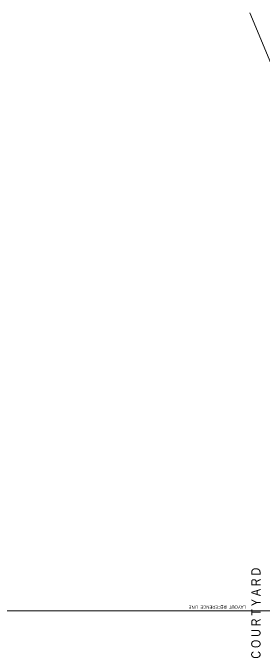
# Model space of a CAD drawing. Header units: inches. Extents: x -10188 to 9179, y -281 to 6710.
# Drawn here: x 3584 to 4072, y 1946 to 3198 of the extents above; entities that cross this region are included whole.
import ezdxf

# ---------------------------------------------------------------- set-up
doc = ezdxf.new("R2010")
doc.units = ezdxf.units.IN
doc.header["$MEASUREMENT"] = 0
doc.linetypes.add('CENTER', pattern=[2, 1.25, -0.25, 0.25, -0.25])
doc.layers.add('DOORS', color=7, linetype='Continuous', lineweight=30)
doc.layers.add('LAYOUT', color=6, linetype='Continuous', lineweight=9)
doc.layers.add('SOUTH_ELEVATION', color=7, linetype='Continuous')
doc.layers.add('TEXT', color=250, linetype='Continuous')
doc.styles.add('ARCHENTLTD', font='technical.ttf', dxfattribs={"height": 0.1875})

msp = doc.modelspace()

# ---------------------------------------------------------------- linework, layer by layer
at = {"layer": 'LAYOUT', "color": 6, "linetype": 'CENTER', "lineweight": 5, "ltscale": 250}
msp.add_line((4044.8, 3198.4), (4526, 2037.3), dxfattribs=at)
at = {"layer": 'SOUTH_ELEVATION', "color": 6, "lineweight": 9, "ltscale": 25}
msp.add_line((-2038.4, 2037.3), (9178.8, 2037.3), dxfattribs=at)

# ---------------------------------------------------------------- texts
at = {"layer": 'DOORS', "color": 7, "linetype": 'Continuous', "lineweight": 30, "ltscale": 1.5, "insert": (4036.8, 2042.1), "char_height": 6, "attachment_point": 1, "rotation": 180.1724, "style": 'ARCHENTLTD'}
msp.add_mtext('LAYOUT  REFERENCE  LINE\\P{\\H1.999x;  }', dxfattribs=at)
at = {"layer": 'TEXT', "linetype": 'Continuous', "insert": (4017.3, 1927.6), "char_height": 18, "width": 271, "attachment_point": 1, "rotation": 90, "style": 'ARCHENTLTD'}
msp.add_mtext('   \\P   C O U R T Y A R D', dxfattribs=at)

doc.saveas('drawing.dxf')
